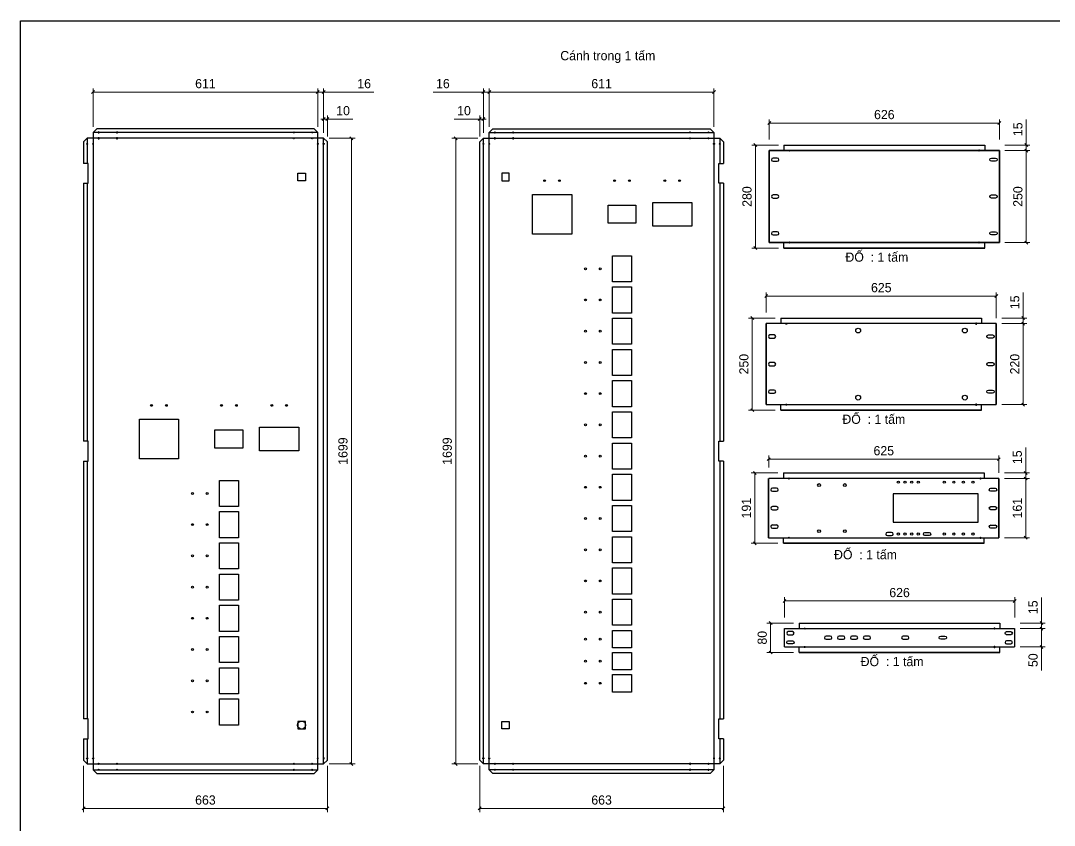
# Model space of a CAD drawing. Header units: millimetres. Extents: x 0 to 5060, y 0 to 3578.
# Drawn here: x 0 to 2809, y 1392 to 3578 of the extents above; entities that cross this region are included whole.
import ezdxf

# ---------------------------------------------------------------- set-up
doc = ezdxf.new("R2010")
doc.units = ezdxf.units.MM
doc.linetypes.add('DASHED', pattern=[0.75, 0.5, -0.25])
for name, color, linetype in [('CNC', 7, 'Continuous'), ('DIM', 253, 'Continuous'), ('THIET BI', 2, 'Continuous')]:
    doc.layers.add(name, color=color, linetype=linetype)
doc.styles.add('Arial', font='arial.ttf')
doc.dimstyles.new('Dim-25', dxfattribs={"dimtxt": 25, "dimasz": 8, "dimexe": 10, "dimexo": 15, "dimgap": 10, "dimtad": 1, "dimdec": 0, "dimtxsty": 'Standard', "dimblk": 'OBLIQUE', "dimcen": 10, "dimclrd": 5, "dimclre": 5, "dimclrt": 3, "dimazin": 3, "dimtfac": 1, "dimtdec": 0, "dimtmove": 0, "dimatfit": 3, "dimldrblk": 'OBLIQUE', "dimlwd": 9, "dimlwe": 9})

# ---------------------------------------------------------------- blocks, each defined once
blk = doc.blocks.new('KHUNG CHUẨN')
at = {"color": 7}
blk.add_lwpolyline([(16919.2, -26555.2), (19889.2, -26555.2), (19889.2, -28655.2), (16919.2, -28655.2)], close=True, dxfattribs=at)
at = {"color": 3, "style": 'Arial'}
for tag, p in [('#01', (17055.6, -28580.1)), ('#02', (17431.4, -28580.1)), ('#03', (18030.6, -28580.1)), ('#08', (18751.7, -28580.1)), ('#10', (19064.8, -28580.1)), ('#04', (17024.8, -28634.6)), ('#05', (17308.5, -28633)), ('#06', (17632.7, -28633.7)), ('#07', (18002, -28634.7)), ('#09', (18753.8, -28632.6)), ('#11', (19060.3, -28625.7)), ('#12', (19806.5, -28628.9))]:
    blk.add_attdef(tag, p, '', height=20, dxfattribs=at)
blk = doc.blocks.new('*D13')
at = {"color": 0, "linetype": 'ByBlock', "lineweight": -2}
for p, q in [((1253.3, 3379.9), (1261.3, 3387.9)), ((1277.3, 3387.9), (1269.3, 3379.9))]:
    blk.add_line(p, q, dxfattribs=at)
at = {"layer": 'Defpoints', "color": 0, "transparency": 16777216}
for p in [(1273.3, 3383.9), (1257.3, 3258.3), (1273.3, 3274.3)]:
    blk.add_point(p, dxfattribs=at)
at = {"layer": 'DIM', "color": 5, "lineweight": 9, "transparency": 16777216}
for p, q in [((1257.3, 3383.9), (1120.5, 3383.9)), ((1257.3, 3273.3), (1257.3, 3393.9)), ((1273.3, 3383.9), (1257.3, 3383.9)), ((1273.3, 3289.3), (1273.3, 3393.9)), ((1273.3, 3383.9), (1281.3, 3383.9))]:
    blk.add_line(p, q, dxfattribs=at)
at = {"layer": 'DIM', "color": 3, "transparency": 16777216, "insert": (1147.3, 3406.7), "char_height": 25, "attachment_point": 5}
blk.add_mtext('16', dxfattribs=at)
blk = doc.blocks.new('_Oblique')
at = {"color": 0, "linetype": 'ByBlock', "lineweight": -2}
blk.add_line((-0.5, -0.5), (0.5, 0.5), dxfattribs=at)
blk = doc.blocks.new('f3daunguoc')
at = {"layer": 'CNC', "color": 2, "lineweight": -3}
blk.add_circle((0, 0), 1.5, dxfattribs=at)
blk = doc.blocks.new('*D14')
at = {"color": 0, "linetype": 'ByBlock', "lineweight": -2}
for p, q in [((1186, 3254.3), (1178, 3262.3)), ((1178, 1563.3), (1186, 1555.3))]:
    blk.add_line(p, q, dxfattribs=at)
at = {"layer": 'Defpoints', "color": 0, "transparency": 16777216}
for p in [(1257.3, 3258.3), (1182, 1559.3), (1257.3, 1559.3)]:
    blk.add_point(p, dxfattribs=at)
at = {"layer": 'DIM', "color": 5, "lineweight": 9, "transparency": 16777216}
for p, q in [((1242.3, 3258.3), (1172, 3258.3)), ((1182, 3258.3), (1182, 1559.3)), ((1242.3, 1559.3), (1172, 1559.3))]:
    blk.add_line(p, q, dxfattribs=at)
at = {"layer": 'DIM', "color": 3, "transparency": 16777216, "insert": (1159.2, 2408.8), "char_height": 25, "attachment_point": 5, "rotation": 90}
blk.add_mtext('1699', dxfattribs=at)
blk = doc.blocks.new('*D15')
at = {"color": 0, "linetype": 'ByBlock', "lineweight": -2}
for p, q in [((1251.3, 1442.2), (1243.3, 1434.2)), ((1905.8, 1434.2), (1913.8, 1442.2))]:
    blk.add_line(p, q, dxfattribs=at)
at = {"layer": 'Defpoints', "color": 0, "transparency": 16777216}
for p in [(1247.3, 1569.3), (1909.8, 1569.3), (1909.8, 1438.2)]:
    blk.add_point(p, dxfattribs=at)
at = {"layer": 'DIM', "color": 5, "lineweight": 9, "transparency": 16777216}
for p, q in [((1247.3, 1554.3), (1247.3, 1428.2)), ((1909.8, 1554.3), (1909.8, 1428.2)), ((1247.3, 1438.2), (1909.8, 1438.2))]:
    blk.add_line(p, q, dxfattribs=at)
at = {"layer": 'DIM', "color": 3, "transparency": 16777216, "insert": (1578.5, 1461), "char_height": 25, "attachment_point": 5}
blk.add_mtext('663', dxfattribs=at)
blk = doc.blocks.new('*D16')
at = {"color": 0, "linetype": 'ByBlock', "lineweight": -2}
for p, q in [((1277.3, 3387.9), (1269.3, 3379.9)), ((1879.8, 3379.9), (1887.8, 3387.9))]:
    blk.add_line(p, q, dxfattribs=at)
at = {"layer": 'Defpoints', "color": 0, "transparency": 16777216}
for p in [(1883.8, 3383.9), (1273.3, 3274.3), (1883.8, 3274.3)]:
    blk.add_point(p, dxfattribs=at)
at = {"layer": 'DIM', "color": 5, "lineweight": 9, "transparency": 16777216}
for p, q in [((1273.3, 3289.3), (1273.3, 3393.9)), ((1273.3, 3383.9), (1883.8, 3383.9)), ((1883.8, 3289.3), (1883.8, 3393.9))]:
    blk.add_line(p, q, dxfattribs=at)
at = {"layer": 'DIM', "color": 3, "transparency": 16777216, "insert": (1578.5, 3406.7), "char_height": 25, "attachment_point": 5}
blk.add_mtext('611', dxfattribs=at)
blk = doc.blocks.new('*D17')
at = {"color": 0, "linetype": 'ByBlock', "lineweight": -2}
for p, q in [((1243.3, 3306.4), (1251.3, 3314.4)), ((1261.3, 3314.4), (1253.3, 3306.4))]:
    blk.add_line(p, q, dxfattribs=at)
at = {"layer": 'Defpoints', "color": 0, "transparency": 16777216}
for p in [(1247.3, 3310.4), (1257.3, 3258.3), (1247.3, 3248.3)]:
    blk.add_point(p, dxfattribs=at)
at = {"layer": 'DIM', "color": 5, "lineweight": 9, "transparency": 16777216}
for p, q in [((1247.3, 3263.3), (1247.3, 3320.4)), ((1257.3, 3273.3), (1257.3, 3320.4)), ((1247.3, 3310.4), (1177.9, 3310.4)), ((1257.3, 3310.4), (1247.3, 3310.4)), ((1257.3, 3310.4), (1265.3, 3310.4))]:
    blk.add_line(p, q, dxfattribs=at)
at = {"layer": 'DIM', "color": 3, "transparency": 16777216, "insert": (1204.6, 3333.2), "char_height": 25, "attachment_point": 5}
blk.add_mtext('10', dxfattribs=at)
blk = doc.blocks.new('*D18')
at = {"color": 0, "linetype": 'ByBlock', "lineweight": -2}
for p, q in [((803.3, 3379.9), (811.3, 3387.9)), ((827.3, 3387.9), (819.3, 3379.9))]:
    blk.add_line(p, q, dxfattribs=at)
at = {"layer": 'Defpoints', "color": 0, "transparency": 16777216}
for p in [(807.3, 3383.9), (807.3, 3274.3), (823.3, 3258.3)]:
    blk.add_point(p, dxfattribs=at)
at = {"layer": 'DIM', "color": 5, "lineweight": 9, "transparency": 16777216}
for p, q in [((807.3, 3383.9), (799.3, 3383.9)), ((807.3, 3289.3), (807.3, 3393.9)), ((807.3, 3383.9), (823.3, 3383.9)), ((823.3, 3273.3), (823.3, 3393.9)), ((823.3, 3383.9), (960, 3383.9))]:
    blk.add_line(p, q, dxfattribs=at)
at = {"layer": 'DIM', "color": 3, "transparency": 16777216, "insert": (933.3, 3406.7), "char_height": 25, "attachment_point": 5}
blk.add_mtext('16', dxfattribs=at)
blk = doc.blocks.new('*D19')
at = {"color": 0, "linetype": 'ByBlock', "lineweight": -2}
for p, q in [((902.6, 3254.3), (894.6, 3262.3)), ((894.6, 1563.3), (902.6, 1555.3))]:
    blk.add_line(p, q, dxfattribs=at)
at = {"layer": 'Defpoints', "color": 0, "transparency": 16777216}
for p in [(823.3, 3258.3), (823.3, 1559.3), (898.6, 1559.3)]:
    blk.add_point(p, dxfattribs=at)
at = {"layer": 'DIM', "color": 5, "lineweight": 9, "transparency": 16777216}
for p, q in [((838.3, 3258.3), (908.6, 3258.3)), ((898.6, 3258.3), (898.6, 1559.3)), ((838.3, 1559.3), (908.6, 1559.3))]:
    blk.add_line(p, q, dxfattribs=at)
at = {"layer": 'DIM', "color": 3, "transparency": 16777216, "insert": (875.8, 2408.8), "char_height": 25, "attachment_point": 5, "rotation": 90}
blk.add_mtext('1699', dxfattribs=at)
blk = doc.blocks.new('*D20')
at = {"color": 0, "linetype": 'ByBlock', "lineweight": -2}
for p, q in [((174.8, 1442.2), (166.8, 1434.2)), ((829.3, 1434.2), (837.3, 1442.2))]:
    blk.add_line(p, q, dxfattribs=at)
at = {"layer": 'Defpoints', "color": 0, "transparency": 16777216}
for p in [(170.8, 1569.3), (833.3, 1569.3), (170.8, 1438.2)]:
    blk.add_point(p, dxfattribs=at)
at = {"layer": 'DIM', "color": 5, "lineweight": 9, "transparency": 16777216}
for p, q in [((170.8, 1554.3), (170.8, 1428.2)), ((833.3, 1554.3), (833.3, 1428.2)), ((833.3, 1438.2), (170.8, 1438.2))]:
    blk.add_line(p, q, dxfattribs=at)
at = {"layer": 'DIM', "color": 3, "transparency": 16777216, "insert": (502, 1461), "char_height": 25, "attachment_point": 5}
blk.add_mtext('663', dxfattribs=at)
blk = doc.blocks.new('*D21')
at = {"color": 0, "linetype": 'ByBlock', "lineweight": -2}
for p, q in [((200.8, 3387.9), (192.8, 3379.9)), ((803.3, 3379.9), (811.3, 3387.9))]:
    blk.add_line(p, q, dxfattribs=at)
at = {"layer": 'Defpoints', "color": 0, "transparency": 16777216}
for p in [(196.8, 3383.9), (196.8, 3274.3), (807.3, 3274.3)]:
    blk.add_point(p, dxfattribs=at)
at = {"layer": 'DIM', "color": 5, "lineweight": 9, "transparency": 16777216}
for p, q in [((196.8, 3289.3), (196.8, 3393.9)), ((807.3, 3383.9), (196.8, 3383.9)), ((807.3, 3289.3), (807.3, 3393.9))]:
    blk.add_line(p, q, dxfattribs=at)
at = {"layer": 'DIM', "color": 3, "transparency": 16777216, "insert": (502, 3406.7), "char_height": 25, "attachment_point": 5}
blk.add_mtext('611', dxfattribs=at)
blk = doc.blocks.new('*D22')
at = {"color": 0, "linetype": 'ByBlock', "lineweight": -2}
for p, q in [((819.3, 3306.4), (827.3, 3314.4)), ((837.3, 3314.4), (829.3, 3306.4))]:
    blk.add_line(p, q, dxfattribs=at)
at = {"layer": 'Defpoints', "color": 0, "transparency": 16777216}
for p in [(833.3, 3310.4), (823.3, 3258.3), (833.3, 3248.3)]:
    blk.add_point(p, dxfattribs=at)
at = {"layer": 'DIM', "color": 5, "lineweight": 9, "transparency": 16777216}
for p, q in [((823.3, 3273.3), (823.3, 3320.4)), ((833.3, 3263.3), (833.3, 3320.4)), ((823.3, 3310.4), (815.3, 3310.4)), ((823.3, 3310.4), (833.3, 3310.4)), ((833.3, 3310.4), (902.7, 3310.4))]:
    blk.add_line(p, q, dxfattribs=at)
at = {"layer": 'DIM', "color": 3, "transparency": 16777216, "insert": (876, 3333.2), "char_height": 25, "attachment_point": 5}
blk.add_mtext('10', dxfattribs=at)
blk = doc.blocks.new('ovan8.5x20')
at = {"layer": 'CNC', "color": 2, "lineweight": -3}
for p, q in [((5.7, 4.2), (-5.8, 4.2)), ((-5.8, -4.2), (5.7, -4.2))]:
    blk.add_line(p, q, dxfattribs=at)
for centre, start, end in [((-5.8, 0), 90, 270), ((5.7, 0), 270, 90)]:
    blk.add_arc(centre, 4.25, start, end, dxfattribs=at)
blk = doc.blocks.new('*D23')
at = {"color": 0, "linetype": 'ByBlock', "lineweight": -2}
for p, q in [((2000.4, 3236), (1992.4, 3244)), ((1992.4, 2964.2), (2000.4, 2956.2))]:
    blk.add_line(p, q, dxfattribs=at)
at = {"layer": 'Defpoints', "color": 0, "transparency": 16777216}
for p in [(2074, 3240), (1996.4, 2960.2), (2074, 2960.2)]:
    blk.add_point(p, dxfattribs=at)
at = {"layer": 'DIM', "color": 5, "lineweight": 9, "transparency": 16777216}
for p, q in [((2059, 3240), (1986.4, 3240)), ((1996.4, 3240), (1996.4, 2960.2)), ((2059, 2960.2), (1986.4, 2960.2))]:
    blk.add_line(p, q, dxfattribs=at)
at = {"layer": 'DIM', "color": 3, "transparency": 16777216, "insert": (1973.7, 3100.1), "char_height": 25, "attachment_point": 5, "rotation": 90}
blk.add_mtext('280', dxfattribs=at)
blk = doc.blocks.new('*D24')
at = {"color": 0, "linetype": 'ByBlock', "lineweight": -2}
for p, q in [((2038.1, 3303.8), (2030.1, 3295.8)), ((2655.6, 3295.8), (2663.6, 3303.8))]:
    blk.add_line(p, q, dxfattribs=at)
at = {"layer": 'Defpoints', "color": 0, "transparency": 16777216}
for p in [(2659.6, 3299.8), (2034.1, 3240), (2659.6, 3240)]:
    blk.add_point(p, dxfattribs=at)
at = {"layer": 'DIM', "color": 5, "lineweight": 9, "transparency": 16777216}
for p, q in [((2034.1, 3255), (2034.1, 3309.8)), ((2034.1, 3299.8), (2659.6, 3299.8)), ((2659.6, 3255), (2659.6, 3309.8))]:
    blk.add_line(p, q, dxfattribs=at)
at = {"layer": 'DIM', "color": 3, "transparency": 16777216, "insert": (2346.8, 3322.6), "char_height": 25, "attachment_point": 5}
blk.add_mtext('626', dxfattribs=at)
blk = doc.blocks.new('*D25')
at = {"color": 0, "linetype": 'ByBlock', "lineweight": -2}
for p, q in [((2728.5, 3244), (2736.5, 3236)), ((2736.5, 3221), (2728.5, 3229))]:
    blk.add_line(p, q, dxfattribs=at)
at = {"layer": 'Defpoints', "color": 0, "transparency": 16777216}
for p in [(2659.6, 3240), (2732.5, 3240), (2659.6, 3225)]:
    blk.add_point(p, dxfattribs=at)
at = {"layer": 'DIM', "color": 5, "lineweight": 9, "transparency": 16777216}
for p, q in [((2732.5, 3240), (2732.5, 3309.6)), ((2674.6, 3240), (2742.5, 3240)), ((2732.5, 3225), (2732.5, 3240)), ((2674.6, 3225), (2742.5, 3225)), ((2732.5, 3225), (2732.5, 3217))]:
    blk.add_line(p, q, dxfattribs=at)
at = {"layer": 'DIM', "color": 3, "transparency": 16777216, "insert": (2709.7, 3282.8), "char_height": 25, "attachment_point": 5, "rotation": 90}
blk.add_mtext('15', dxfattribs=at)
blk = doc.blocks.new('*D26')
at = {"color": 0, "linetype": 'ByBlock', "lineweight": -2}
for p, q in [((2736.5, 3221), (2728.5, 3229)), ((2728.5, 2979.2), (2736.5, 2971.2))]:
    blk.add_line(p, q, dxfattribs=at)
at = {"layer": 'Defpoints', "color": 0, "transparency": 16777216}
for p in [(2659.6, 3225), (2659.6, 2975.2), (2732.5, 2975.2)]:
    blk.add_point(p, dxfattribs=at)
at = {"layer": 'DIM', "color": 5, "lineweight": 9, "transparency": 16777216}
for p, q in [((2674.6, 3225), (2742.5, 3225)), ((2732.5, 3225), (2732.5, 2975.2)), ((2674.6, 2975.2), (2742.5, 2975.2))]:
    blk.add_line(p, q, dxfattribs=at)
at = {"layer": 'DIM', "color": 3, "transparency": 16777216, "insert": (2709.7, 3100.1), "char_height": 25, "attachment_point": 5, "rotation": 90}
blk.add_mtext('250', dxfattribs=at)
blk = doc.blocks.new('*D27')
at = {"color": 0, "linetype": 'ByBlock', "lineweight": -2}
for p, q in [((1992.1, 2765.9), (1984.1, 2773.9)), ((1984.1, 2523.9), (1992.1, 2515.9))]:
    blk.add_line(p, q, dxfattribs=at)
at = {"layer": 'Defpoints', "color": 0, "transparency": 16777216}
for p in [(2065.6, 2769.9), (1988.1, 2519.9), (2065.6, 2519.9)]:
    blk.add_point(p, dxfattribs=at)
at = {"layer": 'DIM', "color": 5, "lineweight": 9, "transparency": 16777216}
for p, q in [((2050.6, 2769.9), (1978.1, 2769.9)), ((1988.1, 2769.9), (1988.1, 2519.9)), ((2050.6, 2519.9), (1978.1, 2519.9))]:
    blk.add_line(p, q, dxfattribs=at)
at = {"layer": 'DIM', "color": 3, "transparency": 16777216, "insert": (1965.3, 2644.9), "char_height": 25, "attachment_point": 5, "rotation": 90}
blk.add_mtext('250', dxfattribs=at)
blk = doc.blocks.new('*D28')
at = {"color": 0, "linetype": 'ByBlock', "lineweight": -2}
for p, q in [((2029.7, 2833.8), (2021.7, 2825.8)), ((2647.1, 2825.8), (2655.1, 2833.8))]:
    blk.add_line(p, q, dxfattribs=at)
at = {"layer": 'Defpoints', "color": 0, "transparency": 16777216}
for p in [(2651.1, 2829.8), (2025.7, 2769.9), (2651.1, 2754.9)]:
    blk.add_point(p, dxfattribs=at)
at = {"layer": 'DIM', "color": 5, "lineweight": 9, "transparency": 16777216}
for p, q in [((2025.7, 2784.9), (2025.7, 2839.8)), ((2651.1, 2769.9), (2651.1, 2839.8)), ((2025.7, 2829.8), (2651.1, 2829.8))]:
    blk.add_line(p, q, dxfattribs=at)
at = {"layer": 'DIM', "color": 3, "transparency": 16777216, "insert": (2338.5, 2852.6), "char_height": 25, "attachment_point": 5}
blk.add_mtext('625', dxfattribs=at)
blk = doc.blocks.new('*D29')
at = {"color": 0, "linetype": 'ByBlock', "lineweight": -2}
for p, q in [((2720.1, 2773.9), (2728.1, 2765.9)), ((2728.1, 2750.9), (2720.1, 2758.9))]:
    blk.add_line(p, q, dxfattribs=at)
at = {"layer": 'Defpoints', "color": 0, "transparency": 16777216}
for p in [(2651.2, 2769.9), (2651.2, 2754.9), (2724.1, 2769.9)]:
    blk.add_point(p, dxfattribs=at)
at = {"layer": 'DIM', "color": 5, "lineweight": 9, "transparency": 16777216}
for p, q in [((2724.1, 2769.9), (2724.1, 2839.6)), ((2666.2, 2769.9), (2734.1, 2769.9)), ((2666.2, 2754.9), (2734.1, 2754.9)), ((2724.1, 2754.9), (2724.1, 2769.9)), ((2724.1, 2754.9), (2724.1, 2746.9))]:
    blk.add_line(p, q, dxfattribs=at)
at = {"layer": 'DIM', "color": 3, "transparency": 16777216, "insert": (2701.4, 2812.8), "char_height": 25, "attachment_point": 5, "rotation": 90}
blk.add_mtext('15', dxfattribs=at)
blk = doc.blocks.new('*D30')
at = {"color": 0, "linetype": 'ByBlock', "lineweight": -2}
for p, q in [((2728.1, 2750.9), (2720.1, 2758.9)), ((2720.1, 2538.9), (2728.1, 2530.9))]:
    blk.add_line(p, q, dxfattribs=at)
at = {"layer": 'Defpoints', "color": 0, "transparency": 16777216}
for p in [(2651.2, 2754.9), (2651.2, 2534.9), (2724.1, 2534.9)]:
    blk.add_point(p, dxfattribs=at)
at = {"layer": 'DIM', "color": 5, "lineweight": 9, "transparency": 16777216}
for p, q in [((2666.2, 2754.9), (2734.1, 2754.9)), ((2724.1, 2754.9), (2724.1, 2534.9)), ((2666.2, 2534.9), (2734.1, 2534.9))]:
    blk.add_line(p, q, dxfattribs=at)
at = {"layer": 'DIM', "color": 3, "transparency": 16777216, "insert": (2701.4, 2644.9), "char_height": 25, "attachment_point": 5, "rotation": 90}
blk.add_mtext('220', dxfattribs=at)
blk = doc.blocks.new('*D31')
at = {"color": 0, "linetype": 'ByBlock', "lineweight": -2}
for p, q in [((1998.9, 2345.3), (1990.9, 2353.3)), ((1990.9, 2162.4), (1998.9, 2154.4))]:
    blk.add_line(p, q, dxfattribs=at)
at = {"layer": 'Defpoints', "color": 0, "transparency": 16777216}
for p in [(2072.4, 2349.3), (1994.9, 2158.4), (2072.4, 2158.4)]:
    blk.add_point(p, dxfattribs=at)
at = {"layer": 'DIM', "color": 5, "lineweight": 9, "transparency": 16777216}
for p, q in [((2057.4, 2349.3), (1984.9, 2349.3)), ((1994.9, 2349.3), (1994.9, 2158.4)), ((2057.4, 2158.4), (1984.9, 2158.4))]:
    blk.add_line(p, q, dxfattribs=at)
at = {"layer": 'DIM', "color": 3, "transparency": 16777216, "insert": (1972.1, 2253.8), "char_height": 25, "attachment_point": 5, "rotation": 90}
blk.add_mtext('191', dxfattribs=at)
blk = doc.blocks.new('*D32')
at = {"color": 0, "linetype": 'ByBlock', "lineweight": -2}
for p, q in [((2036.5, 2390.9), (2028.5, 2382.9)), ((2653.9, 2382.9), (2661.9, 2390.9))]:
    blk.add_line(p, q, dxfattribs=at)
at = {"layer": 'Defpoints', "color": 0, "transparency": 16777216}
for p in [(2657.9, 2386.9), (2032.5, 2349.3), (2657.9, 2334.3)]:
    blk.add_point(p, dxfattribs=at)
at = {"layer": 'DIM', "color": 5, "lineweight": 9, "transparency": 16777216}
for p, q in [((2032.5, 2364.3), (2032.5, 2396.9)), ((2657.9, 2349.3), (2657.9, 2396.9)), ((2032.5, 2386.9), (2657.9, 2386.9))]:
    blk.add_line(p, q, dxfattribs=at)
at = {"layer": 'DIM', "color": 3, "transparency": 16777216, "insert": (2345.3, 2409.6), "char_height": 25, "attachment_point": 5}
blk.add_mtext('625', dxfattribs=at)
blk = doc.blocks.new('*D33')
at = {"color": 0, "linetype": 'ByBlock', "lineweight": -2}
for p, q in [((2726.9, 2353.3), (2734.9, 2345.3)), ((2734.9, 2330.3), (2726.9, 2338.3))]:
    blk.add_line(p, q, dxfattribs=at)
at = {"layer": 'Defpoints', "color": 0, "transparency": 16777216}
for p in [(2658, 2349.3), (2658, 2334.3), (2730.9, 2349.3)]:
    blk.add_point(p, dxfattribs=at)
at = {"layer": 'DIM', "color": 5, "lineweight": 9, "transparency": 16777216}
for p, q in [((2730.9, 2349.3), (2730.9, 2418.9)), ((2673, 2349.3), (2740.9, 2349.3)), ((2673, 2334.3), (2740.9, 2334.3)), ((2730.9, 2334.3), (2730.9, 2349.3)), ((2730.9, 2334.3), (2730.9, 2326.3))]:
    blk.add_line(p, q, dxfattribs=at)
at = {"layer": 'DIM', "color": 3, "transparency": 16777216, "insert": (2708.2, 2392.1), "char_height": 25, "attachment_point": 5, "rotation": 90}
blk.add_mtext('15', dxfattribs=at)
blk = doc.blocks.new('*D34')
at = {"color": 0, "linetype": 'ByBlock', "lineweight": -2}
for p, q in [((2734.9, 2330.3), (2726.9, 2338.3)), ((2726.9, 2177.4), (2734.9, 2169.4))]:
    blk.add_line(p, q, dxfattribs=at)
at = {"layer": 'Defpoints', "color": 0, "transparency": 16777216}
for p in [(2658, 2334.3), (2658, 2173.4), (2730.9, 2173.4)]:
    blk.add_point(p, dxfattribs=at)
at = {"layer": 'DIM', "color": 5, "lineweight": 9, "transparency": 16777216}
for p, q in [((2673, 2334.3), (2740.9, 2334.3)), ((2730.9, 2334.3), (2730.9, 2173.4)), ((2673, 2173.4), (2740.9, 2173.4))]:
    blk.add_line(p, q, dxfattribs=at)
at = {"layer": 'DIM', "color": 3, "transparency": 16777216, "insert": (2708.2, 2253.8), "char_height": 25, "attachment_point": 5, "rotation": 90}
blk.add_mtext('161', dxfattribs=at)
blk = doc.blocks.new('*D48')
at = {"color": 0, "linetype": 'ByBlock', "lineweight": -2}
for p, q in [((2041.9, 1937.8), (2033.9, 1945.8)), ((2033.9, 1865.8), (2041.9, 1857.8))]:
    blk.add_line(p, q, dxfattribs=at)
at = {"layer": 'Defpoints', "color": 0, "transparency": 16777216}
for p in [(2115.4, 1941.8), (2037.9, 1861.8), (2115.4, 1861.8)]:
    blk.add_point(p, dxfattribs=at)
at = {"layer": 'DIM', "color": 5, "lineweight": 9, "transparency": 16777216}
for p, q in [((2100.4, 1941.8), (2027.9, 1941.8)), ((2037.9, 1941.8), (2037.9, 1861.8)), ((2100.4, 1861.8), (2027.9, 1861.8))]:
    blk.add_line(p, q, dxfattribs=at)
at = {"layer": 'DIM', "color": 3, "transparency": 16777216, "insert": (2015.1, 1901.8), "char_height": 25, "attachment_point": 5, "rotation": 90}
blk.add_mtext('80', dxfattribs=at)
blk = doc.blocks.new('*D49')
at = {"color": 0, "linetype": 'ByBlock', "lineweight": -2}
for p, q in [((2079.5, 2005.7), (2071.5, 1997.7)), ((2697, 1997.7), (2705, 2005.7))]:
    blk.add_line(p, q, dxfattribs=at)
at = {"layer": 'Defpoints', "color": 0, "transparency": 16777216}
for p in [(2701, 2001.7), (2075.5, 1941.8), (2701, 1941.8)]:
    blk.add_point(p, dxfattribs=at)
at = {"layer": 'DIM', "color": 5, "lineweight": 9, "transparency": 16777216}
for p, q in [((2075.5, 1956.8), (2075.5, 2011.7)), ((2075.5, 2001.7), (2701, 2001.7)), ((2701, 1956.8), (2701, 2011.7))]:
    blk.add_line(p, q, dxfattribs=at)
at = {"layer": 'DIM', "color": 3, "transparency": 16777216, "insert": (2388.2, 2024.4), "char_height": 25, "attachment_point": 5}
blk.add_mtext('626', dxfattribs=at)
blk = doc.blocks.new('*D50')
at = {"color": 0, "linetype": 'ByBlock', "lineweight": -2}
for p, q in [((2769.9, 1945.8), (2777.9, 1937.8)), ((2777.9, 1922.8), (2769.9, 1930.8))]:
    blk.add_line(p, q, dxfattribs=at)
at = {"layer": 'Defpoints', "color": 0, "transparency": 16777216}
for p in [(2701, 1941.8), (2773.9, 1941.8), (2701, 1926.8)]:
    blk.add_point(p, dxfattribs=at)
at = {"layer": 'DIM', "color": 5, "lineweight": 9, "transparency": 16777216}
for p, q in [((2773.9, 1941.8), (2773.9, 2011.5)), ((2716, 1941.8), (2783.9, 1941.8)), ((2773.9, 1926.8), (2773.9, 1941.8)), ((2716, 1926.8), (2783.9, 1926.8)), ((2773.9, 1926.8), (2773.9, 1918.8))]:
    blk.add_line(p, q, dxfattribs=at)
at = {"layer": 'DIM', "color": 3, "transparency": 16777216, "insert": (2751.1, 1984.6), "char_height": 25, "attachment_point": 5, "rotation": 90}
blk.add_mtext('15', dxfattribs=at)
blk = doc.blocks.new('*D51')
at = {"color": 0, "linetype": 'ByBlock', "lineweight": -2}
for p, q in [((2777.9, 1922.8), (2769.9, 1930.8)), ((2769.9, 1880.8), (2777.9, 1872.8))]:
    blk.add_line(p, q, dxfattribs=at)
at = {"layer": 'Defpoints', "color": 0, "transparency": 16777216}
for p in [(2701, 1926.8), (2701, 1876.8), (2773.9, 1876.8)]:
    blk.add_point(p, dxfattribs=at)
at = {"layer": 'DIM', "color": 5, "lineweight": 9, "transparency": 16777216}
for p, q in [((2716, 1926.8), (2783.9, 1926.8)), ((2773.9, 1926.8), (2773.9, 1876.8)), ((2716, 1876.8), (2783.9, 1876.8)), ((2773.9, 1876.8), (2773.9, 1813.1))]:
    blk.add_line(p, q, dxfattribs=at)
at = {"layer": 'DIM', "color": 3, "transparency": 16777216, "insert": (2751.1, 1840.9), "char_height": 25, "attachment_point": 5, "rotation": 90}
blk.add_mtext('50', dxfattribs=at)

msp = doc.modelspace()

# ---------------------------------------------------------------- linework, layer by layer
at = {"color": 2, "ltscale": 3}
for p, q in [((2074, 3240), (2619.5, 3240)), ((2074, 3240), (2074, 3225)), ((2619.5, 3240), (2619.5, 3225)), ((2034, 2975.2), (2659.5, 2975.2)), ((2074, 2960.2), (2074, 2975.2)), ((2074, 2960.2), (2619.5, 2960.2)), ((2619.5, 2960.2), (2619.5, 2975.2)), ((2065.6, 2769.9), (2611.1, 2769.9)), ((2065.6, 2769.9), (2065.6, 2754.9)), ((2611.1, 2769.9), (2611.1, 2754.9)), ((2025.6, 2534.9), (2651.1, 2534.9)), ((2065.6, 2519.9), (2065.6, 2534.9)), ((2611.1, 2519.9), (2611.1, 2534.9)), ((2065.6, 2519.9), (2611.1, 2519.9)), ((2072.4, 2349.3), (2617.9, 2349.3)), ((2072.4, 2349.3), (2072.4, 2334.3)), ((2617.9, 2349.3), (2617.9, 2334.3)), ((2032.4, 2173.4), (2657.9, 2173.4)), ((2072.4, 2158.4), (2072.4, 2173.4)), ((2617.9, 2158.4), (2617.9, 2173.4)), ((2072.4, 2158.4), (2617.9, 2158.4)), ((2115.4, 1941.8), (2660.9, 1941.8)), ((2115.4, 1941.8), (2115.4, 1926.8)), ((2660.9, 1941.8), (2660.9, 1926.8)), ((2075.4, 1926.8), (2700.9, 1926.8)), ((2075.4, 1876.8), (2700.9, 1876.8)), ((2115.4, 1861.8), (2115.4, 1876.8)), ((2115.4, 1861.8), (2660.9, 1861.8)), ((2660.9, 1861.8), (2660.9, 1876.8))]:
    msp.add_line(p, q, dxfattribs=at)
at = {"color": 7}
for p, q in [((2074, 3240), (2619.5, 3240)), ((2065.6, 2769.9), (2611.1, 2769.9)), ((2072.4, 2349.3), (2617.9, 2349.3)), ((2115.4, 1941.8), (2660.9, 1941.8))]:
    msp.add_line(p, q, dxfattribs=at)
at = {"color": 2}
for p, q in [((2074, 2960.2), (2619.5, 2960.2)), ((2065.6, 2519.9), (2611.1, 2519.9)), ((2072.4, 2158.4), (2617.9, 2158.4)), ((2115.4, 1861.8), (2660.9, 1861.8))]:
    msp.add_line(p, q, dxfattribs=at)
at = {"color": 7}
for points in [[(170.8, 1627.3), (170.8, 1569.3), (180.8, 1559.3), (196.8, 1559.3), (196.8, 1543.3), (206.8, 1533.3), (797.3, 1533.3), (807.3, 1543.3), (807.3, 1559.3), (823.3, 1559.3), (833.3, 1569.3), (833.3, 3248.3), (823.3, 3258.3), (807.3, 3258.3), (807.3, 3274.3), (797.3, 3284.3), (206.8, 3284.3), (196.8, 3274.3), (196.8, 3258.3), (180.8, 3258.3), (170.8, 3248.3), (170.8, 3190.3)], [(180.8, 3258.3), (180.8, 3190.3)], [(807.3, 3274.3), (196.8, 3274.3)], [(196.8, 1559.3), (196.8, 1559.3), (807.3, 1559.3), (807.3, 3258.3), (196.8, 3258.3), (196.8, 3258.3)], [(196.8, 3258.3), (196.8, 1559.3)], [(823.3, 1559.3), (823.3, 3258.3)], [(1909.8, 1627.3), (1909.8, 1569.3), (1899.8, 1559.3), (1883.8, 1559.3), (1883.8, 1543.3), (1873.8, 1533.3), (1283.3, 1533.3), (1273.3, 1543.3), (1273.3, 1559.3), (1257.3, 1559.3), (1247.3, 1569.3), (1247.3, 3248.3), (1257.3, 3258.3), (1273.3, 3258.3), (1273.3, 3274.3), (1283.3, 3284.3), (1873.8, 3284.3), (1883.8, 3274.3), (1883.8, 3258.3), (1899.8, 3258.3), (1909.8, 3248.3), (1909.8, 3190.3)], [(1257.3, 1559.3), (1257.3, 3258.3)], [(1273.3, 3274.3), (1883.8, 3274.3)], [(1883.8, 1559.3), (1883.8, 1559.3), (1273.3, 1559.3), (1273.3, 3258.3), (1883.8, 3258.3), (1883.8, 3258.3)], [(1883.8, 3258.3), (1883.8, 1559.3)], [(1899.8, 3258.3), (1899.8, 3190.3)], [(2074, 3240), (2619.5, 3240)], [(2034, 2975.2), (2034, 3225)], [(2659.5, 3225), (2659.5, 2975.2)], [(170.8, 3136.3), (170.8, 2435.8)], [(180.8, 3136.3), (180.8, 2435.8)], [(1899.8, 3136.3), (1899.8, 2435.8)], [(1909.8, 3136.3), (1909.8, 2435.8)], [(2619.5, 2960.2), (2074, 2960.2)], [(2025.6, 2534.9), (2025.6, 2754.9)], [(2065.6, 2769.9), (2611.1, 2769.9)], [(2651.1, 2754.9), (2651.1, 2534.9)], [(2611.1, 2519.9), (2065.6, 2519.9)], [(170.8, 2381.8), (170.8, 1681.3)], [(180.8, 2381.8), (180.8, 1681.3)], [(1899.8, 2381.8), (1899.8, 1681.3)], [(1909.8, 2381.8), (1909.8, 1681.3)], [(2032.4, 2173.4), (2032.4, 2334.3)], [(2072.4, 2349.3), (2617.9, 2349.3)], [(2657.9, 2334.3), (2657.9, 2173.4)], [(2617.9, 2158.4), (2072.4, 2158.4)], [(2115.4, 1941.8), (2660.9, 1941.8)], [(2075.4, 1876.8), (2075.4, 1926.8)], [(2700.9, 1926.8), (2700.9, 1876.8)], [(2660.9, 1861.8), (2115.4, 1861.8)], [(180.8, 1627.3), (180.8, 1559.3)], [(1899.8, 1627.3), (1899.8, 1559.3)], [(196.8, 1543.3), (807.3, 1543.3)], [(1883.8, 1543.3), (1273.3, 1543.3)]]:
    msp.add_lwpolyline(points, dxfattribs=at)
at = {"color": 2, "ltscale": 3}
for points in [[(2034, 2975.2), (2034, 3225), (2659.5, 3225), (2659.5, 2975.2)], [(2601.6, 2292.3), (2371.1, 2292.3), (2371.1, 2215.3), (2601.6, 2215.3)]]:
    msp.add_lwpolyline(points, close=True, dxfattribs=at)
at = {"color": 7}
msp.add_lwpolyline([(2034, 3225), (2659.5, 3225), (2659.5, 2975.2), (2034, 2975.2)], close=True, dxfattribs=at)
at = {"color": 2}
for points in [[(170.8, 3136.3), (183.8, 3136.3), (183.8, 3190.3), (170.8, 3190.3)], [(1909.8, 3136.3), (1896.8, 3136.3), (1896.8, 3190.3), (1909.8, 3190.3)], [(170.8, 2381.8), (183.8, 2381.8), (183.8, 2435.8), (170.8, 2435.8)], [(1909.8, 2381.8), (1896.8, 2381.8), (1896.8, 2435.8), (1909.8, 2435.8)], [(170.8, 1627.3), (183.8, 1627.3), (183.8, 1681.3), (170.8, 1681.3)], [(1909.8, 1627.3), (1896.8, 1627.3), (1896.8, 1681.3), (1909.8, 1681.3)]]:
    msp.add_lwpolyline(points, dxfattribs=at)
for points in [[(773.5, 3142.8), (753, 3142.8), (753, 3163.3), (773.5, 3163.3)], [(1307, 3142.8), (1327.5, 3142.8), (1327.5, 3163.3), (1307, 3163.3)], [(773.5, 1674.8), (753, 1674.8), (753, 1654.3), (773.5, 1654.3)], [(773.5, 1674.8), (753, 1674.8), (753, 1654.3), (773.5, 1654.3)], [(1307, 1674.8), (1327.5, 1674.8), (1327.5, 1654.3), (1307, 1654.3)]]:
    msp.add_lwpolyline(points, close=True, dxfattribs=at)
at = {"color": 2, "linetype": 'Continuous', "ltscale": 0.5}
for points in [[(1596, 3076.4), (1672, 3076.4), (1672, 3027.4), (1596, 3027.4)], [(1717.4, 3084.1), (1823.4, 3084.1), (1823.4, 3019.6), (1717.4, 3019.6)], [(1607.9, 2939.4), (1659.8, 2939.4), (1659.8, 2868.6), (1607.9, 2868.6)], [(1607.9, 2854.6), (1659.8, 2854.6), (1659.8, 2783.8), (1607.9, 2783.8)], [(1607.9, 2769.8), (1659.8, 2769.8), (1659.8, 2699), (1607.9, 2699)], [(1607.9, 2685), (1659.8, 2685), (1659.8, 2614.2), (1607.9, 2614.2)], [(1607.9, 2600.2), (1659.8, 2600.2), (1659.8, 2529.4), (1607.9, 2529.4)], [(1607.9, 2515.4), (1659.8, 2515.4), (1659.8, 2444.6), (1607.9, 2444.6)], [(322.5, 2495.2), (429.2, 2495.2), (429.2, 2388.1), (322.5, 2388.1)], [(649.4, 2473.9), (755.4, 2473.9), (755.4, 2409.4), (649.4, 2409.4)], [(528, 2466.1), (604, 2466.1), (604, 2417.1), (528, 2417.1)], [(1607.9, 2430.6), (1659.8, 2430.6), (1659.8, 2359.8), (1607.9, 2359.8)], [(1607.9, 2345.8), (1659.8, 2345.8), (1659.8, 2275), (1607.9, 2275)], [(539.9, 2329.2), (591.8, 2329.2), (591.8, 2258.3), (539.9, 2258.3)], [(1607.9, 2261), (1659.8, 2261), (1659.8, 2190.2), (1607.9, 2190.2)], [(539.9, 2244.4), (591.8, 2244.4), (591.8, 2173.6), (539.9, 2173.6)], [(1607.9, 2176.2), (1659.8, 2176.2), (1659.8, 2105.4), (1607.9, 2105.4)], [(539.9, 2159.6), (591.8, 2159.6), (591.8, 2088.8), (539.9, 2088.8)], [(1607.9, 2091.4), (1659.8, 2091.4), (1659.8, 2020.6), (1607.9, 2020.6)], [(539.9, 2074.8), (591.8, 2074.8), (591.8, 2004), (539.9, 2004)], [(1607.9, 2006.6), (1659.8, 2006.6), (1659.8, 1935.8), (1607.9, 1935.8)], [(539.9, 1990), (591.8, 1990), (591.8, 1919.2), (539.9, 1919.2)], [(1607.9, 1921.8), (1659.8, 1921.8), (1659.8, 1874.4), (1607.9, 1874.4)], [(539.9, 1905.2), (591.8, 1905.2), (591.8, 1834.4), (539.9, 1834.4)], [(1607.9, 1861.8), (1659.8, 1861.8), (1659.8, 1814.4), (1607.9, 1814.4)], [(539.9, 1820.4), (591.8, 1820.4), (591.8, 1749.6), (539.9, 1749.6)], [(1608, 1801.8), (1659.8, 1801.8), (1659.8, 1754.4), (1608, 1754.4)], [(539.9, 1735.6), (591.8, 1735.6), (591.8, 1664.8), (539.9, 1664.8)]]:
    msp.add_lwpolyline(points, close=True, dxfattribs=at)
at = {"color": 2, "ltscale": 3}
for centre, radius in [((1423.7, 3143.2), 2.5), ((1463.9, 3143.2), 2.5), ((1613.9, 3143.2), 2.5), ((1654.1, 3143.2), 2.5), ((1750.3, 3143.2), 2.5), ((1790.5, 3143.2), 2.5), ((1534.7, 2904), 2.5), ((1574.9, 2904), 2.5), ((1534.7, 2819.2), 2.5), ((1574.9, 2819.2), 2.5), ((1534.7, 2734.4), 2.5), ((1574.9, 2734.4), 2.5), ((2275.6, 2736), 6.5), ((2565.6, 2736), 6.5), ((1534.7, 2649.6), 2.5), ((1574.9, 2649.6), 2.5), ((1534.7, 2564.8), 2.5), ((1574.9, 2564.8), 2.5), ((2275.6, 2554), 6.5), ((2565.6, 2554), 6.5), ((355.7, 2533), 2.5), ((395.9, 2533), 2.5), ((545.9, 2533), 2.5), ((586.1, 2533), 2.5), ((682.3, 2533), 2.5), ((722.5, 2533), 2.5), ((1534.7, 2480), 2.5), ((1574.9, 2480), 2.5), ((1534.7, 2395.2), 2.5), ((1574.9, 2395.2), 2.5), ((1534.7, 2310.4), 2.5), ((1574.9, 2310.4), 2.5), ((2169.5, 2316.3), 4), ((2239.5, 2316.3), 4), ((466.7, 2293.8), 2.5), ((506.9, 2293.8), 2.5), ((1534.7, 2225.6), 2.5), ((1574.9, 2225.6), 2.5), ((466.7, 2209), 2.5), ((506.9, 2209), 2.5), ((2169.5, 2191.3), 4), ((2239.5, 2191.3), 4), ((1534.7, 2140.8), 2.5), ((1574.9, 2140.8), 2.5), ((466.7, 2124.2), 2.5), ((506.9, 2124.2), 2.5), ((1534.7, 2056), 2.5), ((1574.9, 2056), 2.5), ((466.7, 2039.4), 2.5), ((506.9, 2039.4), 2.5), ((1534.7, 1971.2), 2.5), ((1574.9, 1971.2), 2.5), ((466.7, 1954.6), 2.5), ((506.9, 1954.6), 2.5), ((1534.7, 1898.1), 2.5), ((1574.9, 1898.1), 2.5), ((466.7, 1869.8), 2.5), ((506.9, 1869.8), 2.5), ((1534.7, 1838.1), 2.5), ((1574.9, 1838.1), 2.5), ((466.7, 1785), 2.5), ((506.9, 1785), 2.5), ((1534.8, 1778.1), 2.5), ((1575, 1778.1), 2.5), ((466.7, 1700.2), 2.5), ((506.9, 1700.2), 2.5)]:
    msp.add_circle(centre, radius, dxfattribs=at)
at = {"color": 2, "linetype": 'Continuous', "ltscale": 0.5}
for centre in [(2385.1, 2324.3), (2403.1, 2324.3), (2421.1, 2324.3), (2439.1, 2324.3), (2509.6, 2324.3), (2535.6, 2324.3), (2561.6, 2324.3), (2587.6, 2324.3), (2385.1, 2183.4), (2403.1, 2183.4), (2421.1, 2183.4), (2439.1, 2183.4), (2509.6, 2183.4), (2535.6, 2183.4), (2561.6, 2183.4), (2587.6, 2183.4)]:
    msp.add_circle(centre, 3, dxfattribs=at)
at = {"color": 2}
msp.add_circle((763.3, 1664.5), 11, dxfattribs=at)
at = {"layer": 'THIET BI', "color": 33, "linetype": 'DASHED', "ltscale": 0.5}
for points in [[(2659.5, 3225), (2034, 3225), (2034, 2975.2), (2659.5, 2975.2)], [(2651.1, 2754.9), (2025.6, 2754.9), (2025.6, 2534.9), (2651.1, 2534.9)], [(2657.9, 2334.3), (2032.4, 2334.3), (2032.4, 2173.4), (2657.9, 2173.4)], [(2657.9, 2334.3), (2032.4, 2334.3), (2032.4, 2173.4), (2657.9, 2173.4)]]:
    msp.add_lwpolyline(points, close=True, dxfattribs=at)
at = {"layer": 'THIET BI', "color": 2, "linetype": 'Continuous', "ltscale": 0.5}
msp.add_lwpolyline([(1390.5, 3105.4), (1497.2, 3105.4), (1497.2, 2998.3), (1390.5, 2998.3)], close=True, dxfattribs=at)

# ---------------------------------------------------------------- block references
at = {"color": 3, "xscale": 1.703680000005988, "yscale": 1.703680000005988, "zscale": 1.703680000005988}
msp.add_blockref('KHUNG CHUẨN', (-28825, 48819.2), dxfattribs=at)
at = {"lineweight": -3, "xscale": -1}
for p, rotation in [((211.8, 3274.3), 180), ((211.8, 3258.3), 180), ((261.8, 3274.3), 180), ((261.8, 3258.3), 180), ((1288.3, 3274.3), 180), ((1288.3, 3258.3), 180), ((1338.3, 3274.3), 180), ((1338.3, 3258.3), 180), ((180.8, 3243.3), 180), ((196.8, 3243.3), 180), ((1257.3, 3243.3), 180), ((1273.3, 3243.3), 180), ((2604.7, 3225), 90), ((2604.7, 2975.2), 90), ((2596.3, 2754.9), 90), ((2596.3, 2534.9), 90), ((2608.1, 2334.3), 90), ((2608.1, 2173.4), 90), ((2646.1, 1926.8), 90), ((2646.1, 1876.8), 90)]:
    msp.add_blockref('f3daunguoc', p, dxfattribs=dict(at, rotation=rotation))
at = {"lineweight": -3}
for p, rotation in [((742.3, 3274.3), 180), ((742.3, 3258.3), 180), ((792.3, 3274.3), 180), ((792.3, 3258.3), 180), ((1818.8, 3274.3), 180), ((1818.8, 3258.3), 180), ((1868.8, 3274.3), 180), ((1868.8, 3258.3), 180), ((807.3, 3243.3), 180), ((823.3, 3243.3), 180), ((1883.8, 3243.3), 180), ((1899.8, 3243.3), 180), ((2089, 3225), 270), ((2089, 2975.2), 270), ((2080.6, 2754.9), 270), ((2080.6, 2534.9), 270), ((2087.4, 2334.3), 270), ((2087.4, 2173.4), 270), ((2130.4, 1926.8), 270), ((2130.4, 1876.8), 270)]:
    msp.add_blockref('f3daunguoc', p, dxfattribs=dict(at, rotation=rotation))
for p in [(180.8, 1574.3), (196.8, 1574.3), (1257.3, 1574.3), (1273.3, 1574.3), (211.8, 1559.3), (261.8, 1559.3), (1288.3, 1559.3), (1338.3, 1559.3), (211.8, 1543.3), (261.8, 1543.3), (1288.3, 1543.3), (1338.3, 1543.3)]:
    msp.add_blockref('f3daunguoc', p, dxfattribs=at)
at = {"lineweight": -3, "xscale": -1}
for p in [(807.3, 1574.3), (823.3, 1574.3), (1883.8, 1574.3), (1899.8, 1574.3), (742.3, 1559.3), (792.3, 1559.3), (1818.8, 1559.3), (1868.8, 1559.3), (742.3, 1543.3), (792.3, 1543.3), (1818.8, 1543.3), (1868.8, 1543.3)]:
    msp.add_blockref('f3daunguoc', p, dxfattribs=at)
at = {"layer": 'CNC', "lineweight": -3, "rotation": 180}
for p in [(2050, 3200.1), (2050, 3100.1), (2050, 3000.1), (2041.6, 2719.9), (2041.6, 2644.9), (2041.6, 2569.9), (2048.4, 2303.8), (2048.4, 2253.8), (2048.4, 2203.8), (2091.4, 1914.3)]:
    msp.add_blockref('ovan8.5x20', p, dxfattribs=at)
at = {"layer": 'CNC', "lineweight": -3, "xscale": -1, "rotation": 180}
for p in [(2643.5, 3200.1), (2643.5, 3100.1), (2643.5, 3000.1), (2635.3, 2719.9), (2635.3, 2644.9), (2635.3, 2569.9), (2642.1, 2303.8), (2642.1, 2253.8), (2642.1, 2203.8), (2684.9, 1914.3)]:
    msp.add_blockref('ovan8.5x20', p, dxfattribs=at)
at = {"layer": 'CNC', "lineweight": -3}
for p in [(2360.8, 2183.4), (2194.3, 1901.8), (2229.7, 1901.8), (2264.7, 1901.8), (2299.7, 1901.8), (2403.8, 1901.8), (2684.9, 1889.3)]:
    msp.add_blockref('ovan8.5x20', p, dxfattribs=at)
at = {"layer": 'CNC', "lineweight": -3, "xscale": -1}
for p in [(2462.8, 2183.4), (2091.4, 1889.3), (2505.8, 1901.8)]:
    msp.add_blockref('ovan8.5x20', p, dxfattribs=at)

# ---------------------------------------------------------------- texts
at = {"color": 2, "char_height": 25, "attachment_point": 5}
for s, insert, width in [('Cánh trong 1 tấm', (1595.4, 3479), 1753.826), ('ĐỐ  : 1 tấm ', (2326.5, 2935.4), 775), ('ĐỐ  : 1 tấm ', (2318.2, 2495.1), 775), ('ĐỐ  : 1 tấm ', (2295.6, 2127.3), 775), ('ĐỐ  : 1 tấm ', (2367.9, 1837), 775)]:
    msp.add_mtext(s, dxfattribs=dict(at, insert=insert, width=width))

# ---------------------------------------------------------------- dimensions: what is measured, and where the dimension line sits
at = {"layer": 'DIM', "color": 2}
for base, p1, p2, angle, picture, middle in [((196.7870641, 3383.9200727), (807.2870641, 3274.2693859), (196.7870641, 3274.2693859), 180, '*D21', (502.0370641, 3406.6843974)), ((833.3, 3310.4), (823.3, 3258.3), (833.3, 3248.3), 180, '*D22', (876, 3333.2)), ((2732.5, 3240), (2659.6, 3225), (2659.6, 3240), 90, '*D25', (2709.7, 3282.8)), ((898.6, 1559.3), (823.3, 3258.3), (823.3, 1559.3), 90, '*D19', (875.8, 2408.8)), ((1182, 1559.3), (1257.3, 3258.3), (1257.3, 1559.3), 90, '*D14', (1159.2, 2408.8)), ((1996.4, 2960.2), (2074, 3240), (2074, 2960.2), 90, '*D23', (1973.7, 3100.1)), ((2732.5, 2975.2), (2659.6, 3225), (2659.6, 2975.2), 90, '*D26', (2709.7, 3100.1)), ((2724.1, 2769.9), (2651.2, 2754.9), (2651.2, 2769.9), 90, '*D29', (2701.4, 2812.8)), ((1988.1, 2519.9), (2065.6, 2769.9), (2065.6, 2519.9), 90, '*D27', (1965.3, 2644.9)), ((2724.1, 2534.9), (2651.2, 2754.9), (2651.2, 2534.9), 90, '*D30', (2701.4, 2644.9)), ((2730.9, 2349.3), (2658, 2334.3), (2658, 2349.3), 90, '*D33', (2708.2, 2392.1)), ((1994.9, 2158.4), (2072.4, 2349.3), (2072.4, 2158.4), 90, '*D31', (1972.1, 2253.8)), ((2730.9, 2173.4), (2658, 2334.3), (2658, 2173.4), 90, '*D34', (2708.2, 2253.8)), ((2773.9, 1941.8), (2701, 1926.8), (2701, 1941.8), 90, '*D50', (2751.1, 1984.6)), ((2037.9, 1861.8), (2115.4, 1941.8), (2115.4, 1861.8), 90, '*D48', (2015.1, 1901.8)), ((2773.9, 1876.8), (2701, 1926.8), (2701, 1876.8), 90, '*D51', (2751.1, 1840.9)), ((170.7870641, 1438.179533), (833.2870641, 1569.2693859), (170.7870641, 1569.2693859), 180, '*D20', (502.0370641, 1460.9523843))]:
    dim = msp.add_linear_dim(base=base, p1=p1, p2=p2, angle=angle, dimstyle='Dim-25', dxfattribs=at)
    dim.commit()
    dim.dimension.update_dxf_attribs({"geometry": picture, "text_midpoint": middle})
at = {"layer": 'DIM', "color": 0}
dim = msp.add_linear_dim(base=(807.3, 3383.9), p1=(823.3, 3258.3), p2=(807.3, 3274.3), angle=180, dimstyle='Dim-25', dxfattribs=at)
dim.commit()
dim.dimension.update_dxf_attribs({"geometry": '*D18', "text_midpoint": (933.3, 3383.9), "dimtype": 160})
dim = msp.add_linear_dim(base=(1273.3, 3383.9), p1=(1257.3, 3258.3), p2=(1273.3, 3274.3), dimstyle='Dim-25', dxfattribs=at)
dim.commit()
dim.dimension.update_dxf_attribs({"geometry": '*D13', "text_midpoint": (1147.3, 3383.9), "dimtype": 160})
at = {"layer": 'DIM', "color": 2}
for base, p1, p2, picture, middle in [((1883.7880364, 3383.9200727), (1273.2880364, 3274.2693859), (1883.7880364, 3274.2693859), '*D16', (1578.5380364, 3406.6843974)), ((1247.3, 3310.4), (1257.3, 3258.3), (1247.3, 3248.3), '*D17', (1204.6, 3333.2)), ((1909.7880364, 1438.179533), (1247.2880364, 1569.2693859), (1909.7880364, 1569.2693859), '*D15', (1578.5380364, 1460.9523843))]:
    dim = msp.add_linear_dim(base=base, p1=p1, p2=p2, dimstyle='Dim-25', dxfattribs=at)
    dim.commit()
    dim.dimension.update_dxf_attribs({"geometry": picture, "text_midpoint": middle})
for base, p1, p2, picture, middle in [((2659.5553248, 3299.8370391), (2034.0553248, 3239.9846647), (2659.5553248, 3239.9846647), '*D24', (2346.8053248, 3299.8370391)), ((2651.1, 2829.8), (2025.7, 2769.9), (2651.1, 2754.9), '*D28', (2338.5, 2829.8)), ((2657.9, 2386.9), (2032.5, 2349.3), (2657.9, 2334.3), '*D32', (2345.3, 2386.9)), ((2700.9983303, 2001.6610353), (2075.4983303, 1941.8086609), (2700.9983303, 1941.8086609), '*D49', (2388.2483303, 2001.6610353))]:
    dim = msp.add_linear_dim(base=base, p1=p1, p2=p2, dimstyle='Dim-25', dxfattribs=at)
    dim.commit()
    dim.dimension.update_dxf_attribs({"geometry": picture, "text_midpoint": middle, "dimtype": 160})

doc.saveas('drawing.dxf')
